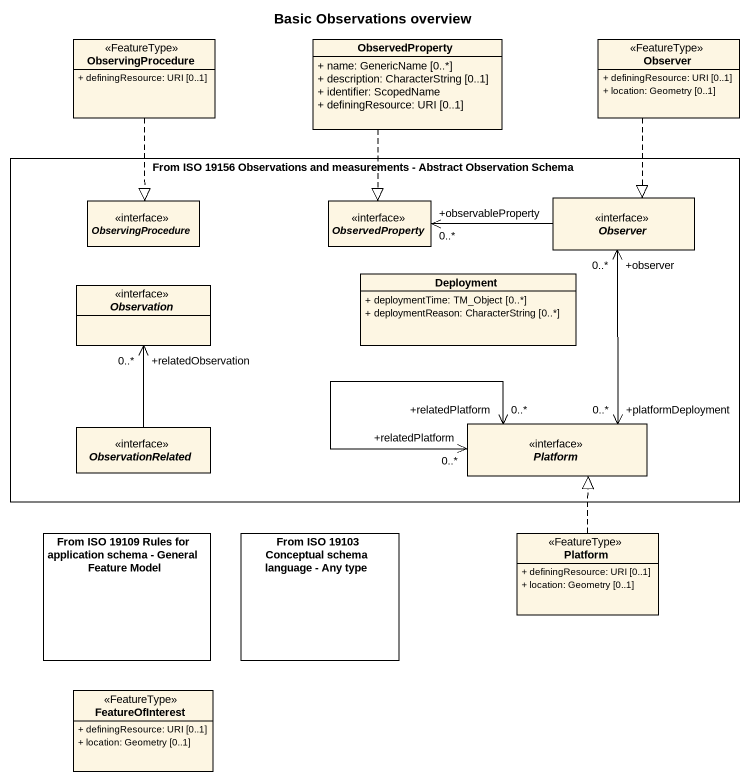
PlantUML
@startuml
title Basic Observations overview
allowmixing
hide circle
hide empty members
skinparam classAttributeIconSize 0
class ObservingProcedure <<FeatureType>> {
  + definingResource: URI [0..1]
}
class ObservedProperty {
  + name: GenericName [0..*]
  + description: CharacterString [0..1]
  + identifier: ScopedName
  + definingResource: URI [0..1]
}
class Observer <<FeatureType>> {
  + definingResource: URI [0..1]
  + location: Geometry [0..1]
}
rectangle "From ISO 19156 Observations and measurements - Abstract Observation Schema" as From_ISO_19156_Observations #FFFFFF {
  interface "ObservingProcedure" as ObservingProcedure_2
  interface "ObservedProperty" as ObservedProperty_2
  interface "Observer" as Observer_2
  interface Observation
  class Deployment {
    + deploymentTime: TM_Object [0..*]
    + deploymentReason: CharacterString [0..*]
  }
  interface ObservationRelated
  interface Platform
}
rectangle "From ISO 19109 Rules for application schema - General Feature Model" as From_ISO_19109_Rules_for #FFFFFF
rectangle "From ISO 19103 Conceptual schema language - Any type" as From_ISO_19103_Conceptual #FFFFFF
class "Platform" as Platform_2 <<FeatureType>> {
  + definingResource: URI [0..1]
  + location: Geometry [0..1]
}
class FeatureOfInterest <<FeatureType>> {
  + definingResource: URI [0..1]
  + location: Geometry [0..1]
}
ObservingProcedure ..|> ObservingProcedure_2
ObservedProperty ..|> ObservedProperty_2
Observer ..|> Observer_2
Observer_2 -left-> "+observableProperty\n0..*" ObservedProperty_2
Observer_2 "+observer\n0..*" <--> "+platformDeployment\n0..*" Platform
ObservationRelated -up-> "+relatedObservation\n0..*" Observation
Platform "+relatedPlatform\n0..*" <--> "+relatedPlatform\n0..*" Platform
Platform_2 .up.|> Platform
@enduml
